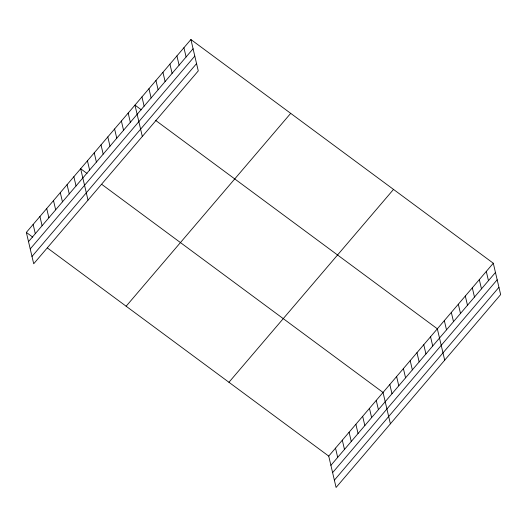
<?xml version="1.0" encoding="UTF-8"?>
<svg xmlns="http://www.w3.org/2000/svg" width="527" height="527" viewBox="0 0 527 527"><rect width="100%" height="100%" fill="white"/><g stroke="black" fill="none" stroke-linecap="round" stroke-linejoin="round"><path stroke-width="0.79" d="M190.912 39.532L198.271 70.901L33.708 263.77L26.35 232.4L190.912 39.532L493.292 263.23L500.65 294.6L336.088 487.468L328.729 456.099L47.456 248.013M28.517 241.636L193.08 48.774M30.23 248.942L194.792 56.073M31.995 256.465L196.558 63.602M126.137 306.22L290.7 113.351M228.942 382.279L393.511 189.41M328.729 456.099L493.292 263.23M330.897 465.341L495.459 272.472M332.609 472.64L497.172 279.778M334.375 480.163L498.937 287.301M141.361 109.84L134.965 105.104L142.323 136.473M155.432 120.248L437.338 328.808L444.696 360.178M87.054 173.482L80.657 168.752L88.016 200.122M101.764 184.371L383.037 392.45L390.388 423.82M26.35 232.4L32.746 237.13M486.296 271.431L488.463 280.674M479.306 279.626L481.474 288.868M472.311 287.821L474.478 297.063M465.315 296.022L467.482 305.265M458.325 304.217L460.493 313.46M451.329 312.412L453.497 321.654M444.333 320.614L446.501 329.849M430.552 336.766L432.72 346.002M423.761 344.717L425.935 353.96M416.976 352.675L419.143 361.917M410.19 360.633L412.358 369.875M403.399 368.584L405.566 377.826M396.614 376.541L398.781 385.784M389.822 384.499L391.989 393.741M376.245 400.408L378.412 409.65M369.46 408.366L371.627 417.608M362.668 416.323L364.836 425.559M355.883 424.275L358.05 433.517M349.091 432.232L351.259 441.474M342.306 440.19L344.474 449.426M335.515 448.141L337.682 457.383M183.923 47.726L186.09 56.969M176.927 55.928L179.094 65.17M169.931 64.123L172.098 73.365M162.942 72.318L165.109 81.56M155.946 80.519L158.113 89.755M148.95 88.714L151.117 97.956M141.954 96.909L144.121 106.151M128.173 113.061L130.34 122.304M121.388 121.019L123.555 130.261M114.596 128.977L116.763 138.212M107.811 136.928L109.978 146.17M101.019 144.885L103.187 154.128M94.234 152.843L96.401 162.079M87.442 160.794L89.61 170.037M73.866 176.71L76.033 185.952M67.081 184.661L69.248 193.903M60.289 192.618L62.456 201.861M53.504 200.576L55.671 209.818M46.712 208.527L48.879 217.77M39.927 216.485L42.094 225.727M33.135 224.443L35.309 233.685"/></g></svg>
